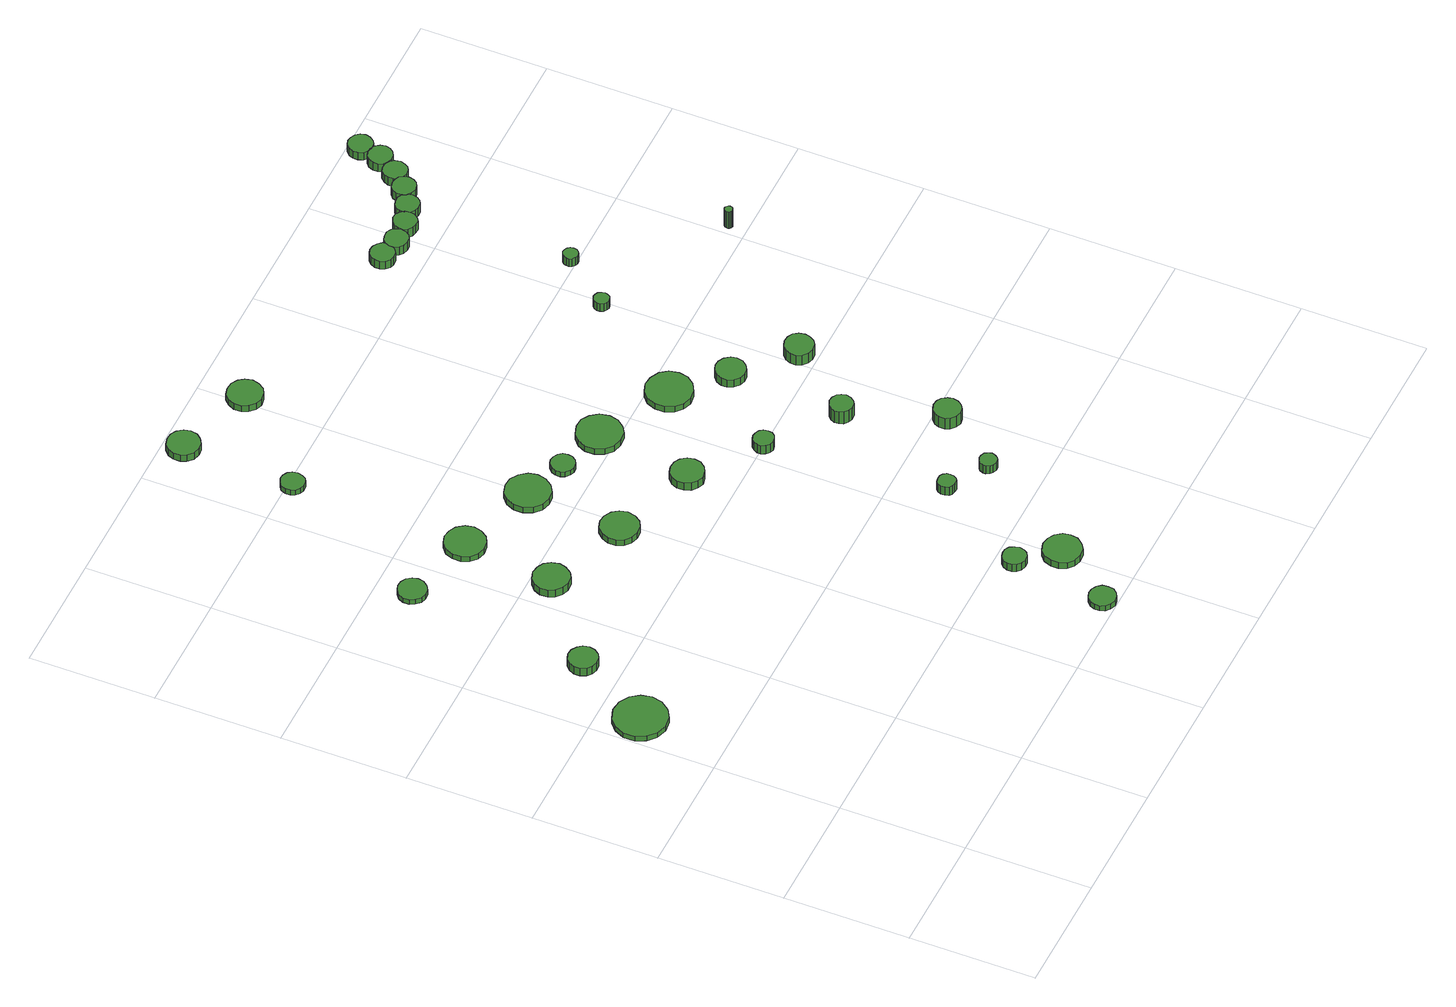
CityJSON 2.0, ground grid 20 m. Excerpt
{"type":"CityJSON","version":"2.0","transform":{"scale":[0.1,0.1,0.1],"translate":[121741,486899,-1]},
"CityObjects":{
"tree1":{"type":"SolitaryVegetationObject","attributes":{"function":"something"},"geometry":[{"type":"MultiSurface","lod":"1","boundaries":[[[0,1,2,3,4,5,6,7,8,9,10,11,12,13,14]],[[15,16,17,18,19,20,21,22,23,24,25,26,27,28,29]],[[0,29,28,1]],[[1,28,27,2]],[[2,27,26,3]],[[3,26,25,4]],[[4,25,24,5]],[[5,24,23,6]],[[6,23,22,7]],[[7,22,21,8]],[[8,21,20,9]],[[9,20,19,10]],[[10,19,18,11]],[[11,18,17,12]],[[12,17,16,13]],[[13,16,15,14]],[[14,15,29,0]]]}]},
"tree2":{"type":"SolitaryVegetationObject","attributes":{"function":"something"},"geometry":[{"type":"MultiSurface","lod":"1","boundaries":[[[30,31,32,33,34,35,36,37,38,39,40,41,42,43,44]],[[45,46,47,48,49,50,51,52,53,54,55,56,57,58,59]],[[30,59,58,31]],[[31,58,57,32]],[[32,57,56,33]],[[33,56,55,34]],[[34,55,54,35]],[[35,54,53,36]],[[36,53,52,37]],[[37,52,51,38]],[[38,51,50,39]],[[39,50,49,40]],[[40,49,48,41]],[[41,48,47,42]],[[42,47,46,43]],[[43,46,45,44]],[[44,45,59,30]]]}]},
"tree3":{"type":"SolitaryVegetationObject","attributes":{"function":"something"},"geometry":[{"type":"MultiSurface","lod":"1","boundaries":[[[60,61,62,63,64,65,66,67,68,69,70,71,72,73,74]],[[75,76,77,78,79,80,81,82,83,84,85,86,87,88,89]],[[60,89,88,61]],[[61,88,87,62]],[[62,87,86,63]],[[63,86,85,64]],[[64,85,84,65]],[[65,84,83,66]],[[66,83,82,67]],[[67,82,81,68]],[[68,81,80,69]],[[69,80,79,70]],[[70,79,78,71]],[[71,78,77,72]],[[72,77,76,73]],[[73,76,75,74]],[[74,75,89,60]]]}]},
"tree4":{"type":"SolitaryVegetationObject","attributes":{"function":"something"},"geometry":[{"type":"MultiSurface","lod":"1","boundaries":[[[90,91,92,93,94,95,96,97,98,99,100,101,102,103,104]],[[105,106,107,108,109,110,111,112,113,114,115,116,117,118,119]],[[90,119,118,91]],[[91,118,117,92]],[[92,117,116,93]],[[93,116,115,94]],[[94,115,114,95]],[[95,114,113,96]],[[96,113,112,97]],[[97,112,111,98]],[[98,111,110,99]],[[99,110,109,100]],[[100,109,108,101]],[[101,108,107,102]],[[102,107,106,103]],[[103,106,105,104]],[[104,105,119,90]]]}]},
"tree5":{"type":"SolitaryVegetationObject","attributes":{"function":"something"}},
"tree6":{"type":"SolitaryVegetationObject","attributes":{"function":"something"},"geometry":[{"type":"MultiSurface","lod":"1","boundaries":[[[120,121,122,123,124,125,126,127,128,129,130,131,132,133,134]],[[135,136,137,138,139,140,141,142,143,144,145,146,147,148,149]],[[120,149,148,121]],[[121,148,147,122]],[[122,147,146,123]],[[123,146,145,124]],[[124,145,144,125]],[[125,144,143,126]],[[126,143,142,127]],[[127,142,141,128]],[[128,141,140,129]],[[129,140,139,130]],[[130,139,138,131]],[[131,138,137,132]],[[132,137,136,133]],[[133,136,135,134]],[[134,135,149,120]]]}]},
"tree7":{"type":"SolitaryVegetationObject","attributes":{"function":"something"},"geometry":[{"type":"MultiSurface","lod":"1","boundaries":[[[150,151,152,153,154,155,156,157,158,159,160,161,162,163,164]],[[165,166,167,168,169,170,171,172,173,174,175,176,177,178,179]],[[150,179,178,151]],[[151,178,177,152]],[[152,177,176,153]],[[153,176,175,154]],[[154,175,174,155]],[[155,174,173,156]],[[156,173,172,157]],[[157,172,171,158]],[[158,171,170,159]],[[159,170,169,160]],[[160,169,168,161]],[[161,168,167,162]],[[162,167,166,163]],[[163,166,165,164]],[[164,165,179,150]]]}]},
"tree8":{"type":"SolitaryVegetationObject","attributes":{"function":"something"},"geometry":[{"type":"MultiSurface","lod":"1","boundaries":[[[180,181,182,183,184,185,186,187,188,189,190,191,192,193,194]],[[195,196,197,198,199,200,201,202,203,204,205,206,207,208,209]],[[180,209,208,181]],[[181,208,207,182]],[[182,207,206,183]],[[183,206,205,184]],[[184,205,204,185]],[[185,204,203,186]],[[186,203,202,187]],[[187,202,201,188]],[[188,201,200,189]],[[189,200,199,190]],[[190,199,198,191]],[[191,198,197,192]],[[192,197,196,193]],[[193,196,195,194]],[[194,195,209,180]]]}]},
"tree9":{"type":"SolitaryVegetationObject","attributes":{"function":"something"},"geometry":[{"type":"MultiSurface","lod":"1","boundaries":[[[210,211,212,213,214,215,216,217,218,219,220,221,222,223,224]],[[225,226,227,228,229,230,231,232,233,234,235,236,237,238,239]],[[210,239,238,211]],[[211,238,237,212]],[[212,237,236,213]],[[213,236,235,214]],[[214,235,234,215]],[[215,234,233,216]],[[216,233,232,217]],[[217,232,231,218]],[[218,231,230,219]],[[219,230,229,220]],[[220,229,228,221]],[[221,228,227,222]],[[222,227,226,223]],[[223,226,225,224]],[[224,225,239,210]]]}]},
"tree10":{"type":"SolitaryVegetationObject","attributes":{"function":"something"},"geometry":[{"type":"MultiSurface","lod":"1","boundaries":[[[240,241,242,243,244,245,246,247,248,249,250,251,252,253,254]],[[255,256,257,258,259,260,261,262,263,264,265,266,267,268,269]],[[240,269,268,241]],[[241,268,267,242]],[[242,267,266,243]],[[243,266,265,244]],[[244,265,264,245]],[[245,264,263,246]],[[246,263,262,247]],[[247,262,261,248]],[[248,261,260,249]],[[249,260,259,250]],[[250,259,258,251]],[[251,258,257,252]],[[252,257,256,253]],[[253,256,255,254]],[[254,255,269,240]]]}]},
"tree11":{"type":"SolitaryVegetationObject","attributes":{"function":"something"},"geometry":[{"type":"MultiSurface","lod":"1","boundaries":[[[270,271,272,273,274,275,276,277,278,279,280,281,282,283,284]],[[285,286,287,288,289,290,291,292,293,294,295,296,297,298,299]],[[270,299,298,271]],[[271,298,297,272]],[[272,297,296,273]],[[273,296,295,274]],[[274,295,294,275]],[[275,294,293,276]],[[276,293,292,277]],[[277,292,291,278]],[[278,291,290,279]],[[279,290,289,280]],[[280,289,288,281]],[[281,288,287,282]],[[282,287,286,283]],[[283,286,285,284]],[[284,285,299,270]]]}]},
"tree12":{"type":"SolitaryVegetationObject","attributes":{"function":"something"},"geometry":[{"type":"MultiSurface","lod":"1","boundaries":[[[300,301,302,303,304,305,306,307,308,309,310,311,312,313,314]],[[315,316,317,318,319,320,321,322,323,324,325,326,327,328,329]],[[300,329,328,301]],[[301,328,327,302]],[[302,327,326,303]],[[303,326,325,304]],[[304,325,324,305]],[[305,324,323,306]],[[306,323,322,307]],[[307,322,321,308]],[[308,321,320,309]],[[309,320,319,310]],[[310,319,318,311]],[[311,318,317,312]],[[312,317,316,313]],[[313,316,315,314]],[[314,315,329,300]]]}]},
"tree13":{"type":"SolitaryVegetationObject","attributes":{"function":"something"},"geometry":[{"type":"MultiSurface","lod":"1","boundaries":[[[330,331,332,333,334,335,336,337,338,339,340,341,342,343,344]],[[345,346,347,348,349,350,351,352,353,354,355,356,357,358,359]],[[330,359,358,331]],[[331,358,357,332]],[[332,357,356,333]],[[333,356,355,334]],[[334,355,354,335]],[[335,354,353,336]],[[336,353,352,337]],[[337,352,351,338]],[[338,351,350,339]],[[339,350,349,340]],[[340,349,348,341]],[[341,348,347,342]],[[342,347,346,343]],[[343,346,345,344]],[[344,345,359,330]]]}]},
"tree14":{"type":"SolitaryVegetationObject","attributes":{"function":"something"},"geometry":[{"type":"MultiSurface","lod":"1","boundaries":[[[360,361,362,363,364,365,366,367,368,369,370,371,372,373,374]],[[375,376,377,378,379,380,381,382,383,384,385,386,387,388,389]],[[360,389,388,361]],[[361,388,387,362]],[[362,387,386,363]],[[363,386,385,364]],[[364,385,384,365]],[[365,384,383,366]],[[366,383,382,367]],[[367,382,381,368]],[[368,381,380,369]],[[369,380,379,370]],[[370,379,378,371]],[[371,378,377,372]],[[372,377,376,373]],[[373,376,375,374]],[[374,375,389,360]]]}]},
"tree15":{"type":"SolitaryVegetationObject","attributes":{"function":"something"},"geometry":[{"type":"MultiSurface","lod":"1","boundaries":[[[390,391,392,393,394,395,396,397,398,399,400,401,402,403,404]],[[405,406,407,408,409,410,411,412,413,414,415,416,417,418,419]],[[390,419,418,391]],[[391,418,417,392]],[[392,417,416,393]],[[393,416,415,394]],[[394,415,414,395]],[[395,414,413,396]],[[396,413,412,397]],[[397,412,411,398]],[[398,411,410,399]],[[399,410,409,400]],[[400,409,408,401]],[[401,408,407,402]],[[402,407,406,403]],[[403,406,405,404]],[[404,405,419,390]]]}]},
"tree16":{"type":"SolitaryVegetationObject","attributes":{"function":"something"}},
"tree17":{"type":"SolitaryVegetationObject","attributes":{"function":"something"},"geometry":[{"type":"MultiSurface","lod":"1","boundaries":[[[420,421,422,423,424,425,426,427,428,429,430,431,432,433,434]],[[435,436,437,438,439,440,441,442,443,444,445,446,447,448,449]],[[420,449,448,421]],[[421,448,447,422]],[[422,447,446,423]],[[423,446,445,424]],[[424,445,444,425]],[[425,444,443,426]],[[426,443,442,427]],[[427,442,441,428]],[[428,441,440,429]],[[429,440,439,430]],[[430,439,438,431]],[[431,438,437,432]],[[432,437,436,433]],[[433,436,435,434]],[[434,435,449,420]]]}]},
"tree18":{"type":"SolitaryVegetationObject","attributes":{"function":"something"},"geometry":[{"type":"MultiSurface","lod":"1","boundaries":[[[450,451,452,453,454,455,456,457,458,459,460,461,462,463,464]],[[465,466,467,468,469,470,471,472,473,474,475,476,477,478,479]],[[450,479,478,451]],[[451,478,477,452]],[[452,477,476,453]],[[453,476,475,454]],[[454,475,474,455]],[[455,474,473,456]],[[456,473,472,457]],[[457,472,471,458]],[[458,471,470,459]],[[459,470,469,460]],[[460,469,468,461]],[[461,468,467,462]],[[462,467,466,463]],[[463,466,465,464]],[[464,465,479,450]]]}]},
"tree19":{"type":"SolitaryVegetationObject","attributes":{"function":"something"},"geometry":[{"type":"MultiSurface","lod":"1","boundaries":[[[480,481,482,483,484,485,486,487,488,489,490,491,492,493,494]],[[495,496,497,498,499,500,501,502,503,504,505,506,507,508,509]],[[480,509,508,481]],[[481,508,507,482]],[[482,507,506,483]],[[483,506,505,484]],[[484,505,504,485]],[[485,504,503,486]],[[486,503,502,487]],[[487,502,501,488]],[[488,501,500,489]],[[489,500,499,490]],[[490,499,498,491]],[[491,498,497,492]],[[492,497,496,493]],[[493,496,495,494]],[[494,495,509,480]]]}]},
"tree20":{"type":"SolitaryVegetationObject","attributes":{"function":"something"},"geometry":[{"type":"MultiSurface","lod":"1","boundaries":[[[510,511,512,513,514,515,516,517,518,519,520,521,522,523,524]],[[525,526,527,528,529,530,531,532,533,534,535,536,537,538,539]],[[510,539,538,511]],[[511,538,537,512]],[[512,537,536,513]],[[513,536,535,514]],[[514,535,534,515]],[[515,534,533,516]],[[516,533,532,517]],[[517,532,531,518]],[[518,531,530,519]],[[519,530,529,520]],[[520,529,528,521]],[[521,528,527,522]],[[522,527,526,523]],[[523,526,525,524]],[[524,525,539,510]]]}]},
"tree21":{"type":"SolitaryVegetationObject","attributes":{"function":"something"},"geometry":[{"type":"MultiSurface","lod":"1","boundaries":[[[540,541,542,543,544,545,546,547,548,549,550,551,552,553,554]],[[555,556,557,558,559,560,561,562,563,564,565,566,567,568,569]],[[540,569,568,541]],[[541,568,567,542]],[[542,567,566,543]],[[543,566,565,544]],[[544,565,564,545]],[[545,564,563,546]],[[546,563,562,547]],[[547,562,561,548]],[[548,561,560,549]],[[549,560,559,550]],[[550,559,558,551]],[[551,558,557,552]],[[552,557,556,553]],[[553,556,555,554]],[[554,555,569,540]]]}]},
"tree22":{"type":"SolitaryVegetationObject","attributes":{"function":"something"},"geometry":[{"type":"MultiSurface","lod":"1","boundaries":[[[570,571,572,573,574,575,576,577,578,579,580,581,582,583,584]],[[585,586,587,588,589,590,591,592,593,594,595,596,597,598,599]],[[570,599,598,571]],[[571,598,597,572]],[[572,597,596,573]],[[573,596,595,574]],[[574,595,594,575]],[[575,594,593,576]],[[576,593,592,577]],[[577,592,591,578]],[[578,591,590,579]],[[579,590,589,580]],[[580,589,588,581]],[[581,588,587,582]],[[582,587,586,583]],[[583,586,585,584]],[[584,585,599,570]]]}]},
"tree23":{"type":"SolitaryVegetationObject","attributes":{"function":"something"},"geometry":[{"type":"MultiSurface","lod":"1","boundaries":[[[600,601,602,603,604,605,606,607,608,609,610,611,612,613,614]],[[615,616,617,618,619,620,621,622,623,624,625,626,627,628,629]],[[600,629,628,601]],[[601,628,627,602]],[[602,627,626,603]],[[603,626,625,604]],[[604,625,624,605]],[[605,624,623,606]],[[606,623,622,607]],[[607,622,621,608]],[[608,621,620,609]],[[609,620,619,610]],[[610,619,618,611]],[[611,618,617,612]],[[612,617,616,613]],[[613,616,615,614]],[[614,615,629,600]]]}]},
"tree24":{"type":"SolitaryVegetationObject","attributes":{"function":"something"},"geometry":[{"type":"MultiSurface","lod":"1","boundaries":[[[630,631,632,633,634,635,636,637,638,639,640,641,642,643,644]],[[645,646,647,648,649,650,651,652,653,654,655,656,657,658,659]],[[630,659,658,631]],[[631,658,657,632]],[[632,657,656,633]],[[633,656,655,634]],[[634,655,654,635]],[[635,654,653,636]],[[636,653,652,637]],[[637,652,651,638]],[[638,651,650,639]],[[639,650,649,640]],[[640,649,648,641]],[[641,648,647,642]],[[642,647,646,643]],[[643,646,645,644]],[[644,645,659,630]]]}]},
"tree25":{"type":"SolitaryVegetationObject","attributes":{"function":"something"},"geometry":[{"type":"MultiSurface","lod":"1","boundaries":[[[660,661,662,663,664,665,666,667,668,669,670,671,672,673,674]],[[675,676,677,678,679,680,681,682,683,684,685,686,687,688,689]],[[660,689,688,661]],[[661,688,687,662]],[[662,687,686,663]],[[663,686,685,664]],[[664,685,684,665]],[[665,684,683,666]],[[666,683,682,667]],[[667,682,681,668]],[[668,681,680,669]],[[669,680,679,670]],[[670,679,678,671]],[[671,678,677,672]],[[672,677,676,673]],[[673,676,675,674]],[[674,675,689,660]]]}]},
"tree26":{"type":"SolitaryVegetationObject","attributes":{"function":"something"},"geometry":[{"type":"MultiSurface","lod":"1","boundaries":[[[690,691,692,693,694,695,696,697,698,699,700,701,702,703,704]],[[705,706,707,708,709,710,711,712,713,714,715,716,717,718,719]],[[690,719,718,691]],[[691,718,717,692]],[[692,717,716,693]],[[693,716,715,694]],[[694,715,714,695]],[[695,714,713,696]],[[696,713,712,697]],[[697,712,711,698]],[[698,711,710,699]],[[699,710,709,700]],[[700,709,708,701]],[[701,708,707,702]],[[702,707,706,703]],[[703,706,705,704]],[[704,705,719,690]]]}]},
"tree27":{"type":"SolitaryVegetationObject","attributes":{"function":"something"},"geometry":[{"type":"MultiSurface","lod":"1","boundaries":[[[720,721,722,723,724,725,726,727,728,729,730,731,732,733,734]],[[735,736,737,738,739,740,741,742,743,744,745,746,747,748,749]],[[720,749,748,721]],[[721,748,747,722]],[[722,747,746,723]],[[723,746,745,724]],[[724,745,744,725]],[[725,744,743,726]],[[726,743,742,727]],[[727,742,741,728]],[[728,741,740,729]],[[729,740,739,730]],[[730,739,738,731]],[[731,738,737,732]],[[732,737,736,733]],[[733,736,735,734]],[[734,735,749,720]]]}]},
"tree28":{"type":"SolitaryVegetationObject","attributes":{"function":"something"},"geometry":[{"type":"MultiSurface","lod":"1","boundaries":[[[750,751,752,753,754,755,756,757,758,759,760,761,762,763,764]],[[765,766,767,768,769,770,771,772,773,774,775,776,777,778,779]],[[750,779,778,751]],[[751,778,777,752]],[[752,777,776,753]],[[753,776,775,754]],[[754,775,774,755]],[[755,774,773,756]],[[756,773,772,757]],[[757,772,771,758]],[[758,771,770,759]],[[759,770,769,760]],[[760,769,768,761]],[[761,768,767,762]],[[762,767,766,763]],[[763,766,765,764]],[[764,765,779,750]]]}]},
"tree29":{"type":"SolitaryVegetationObject","attributes":{"function":"something"},"geometry":[{"type":"MultiSurface","lod":"1","boundaries":[[[780,781,782,783,784,785,786,787,788,789,790,791,792,793,794]],[[795,796,797,798,799,800,801,802,803,804,805,806,807,808,809]],[[780,809,808,781]],[[781,808,807,782]],[[782,807,806,783]],[[783,806,805,784]],[[784,805,804,785]],[[785,804,803,786]],[[786,803,802,787]],[[787,802,801,788]],[[788,801,800,789]],[[789,800,799,790]],[[790,799,798,791]],[[791,798,797,792]],[[792,797,796,793]],[[793,796,795,794]],[[794,795,809,780]]]}]},
"tree30":{"type":"SolitaryVegetationObject","attributes":{"function":"something"},"geometry":[{"type":"MultiSurface","lod":"1","boundaries":[[[810,811,812,813,814,815,816,817,818,819,820,821,822,823,824]],[[825,826,827,828,829,830,831,832,833,834,835,836,837,838,839]],[[810,839,838,811]],[[811,838,837,812]],[[812,837,836,813]],[[813,836,835,814]],[[814,835,834,815]],[[815,834,833,816]],[[816,833,832,817]],[[817,832,831,818]],[[818,831,830,819]],[[819,830,829,820]],[[820,829,828,821]],[[821,828,827,822]],[[822,827,826,823]],[[823,826,825,824]],[[824,825,839,810]]]}]},
"tree31":{"type":"SolitaryVegetationObject","attributes":{"function":"something"}},
"tree32":{"type":"SolitaryVegetationObject","attributes":{"function":"something"},"geometry":[{"type":"MultiSurface","lod":"1","boundaries":[[[840,841,842,843,844,845,846,847,848,849,850,851,852,853,854]],[[855,856,857,858,859,860,861,862,863,864,865,866,867,868,869]],[[840,869,868,841]],[[841,868,867,842]],[[842,867,866,843]],[[843,866,865,844]],[[844,865,864,845]],[[845,864,863,846]],[[846,863,862,847]],[[847,862,861,848]],[[848,861,860,849]],[[849,860,859,850]],[[850,859,858,851]],[[851,858,857,852]],[[852,857,856,853]],[[853,856,855,854]],[[854,855,869,840]]]}]},
"tree33":{"type":"SolitaryVegetationObject","attributes":{"function":"something"},"geometry":[{"type":"MultiSurface","lod":"1","boundaries":[[[870,871,872,873,874,875,876,877,878,840,879,880,881,882,883]],[[884,885,886,887,888,869,889,890,891,892,893,894,895,896,897]],[[870,897,896,871]],[[871,896,895,872]],[[872,895,894,873]],[[873,894,893,874]],[[874,893,892,875]],[[875,892,891,876]],[[876,891,890,877]],[[877,890,889,878]],[[878,889,869,840]],[[840,869,888,879]],[[879,888,887,880]],[[880,887,886,881]],[[881,886,885,882]],[[882,885,884,883]],[[883,884,897,870]]]}]},
"tree34":{"type":"SolitaryVegetationObject","attributes":{"function":"something"},"geometry":[{"type":"MultiSurface","lod":"1","boundaries":[[[898,899,900,901,902,903,904,905,906,907,908,909,910,911,912]],[[913,914,915,916,917,918,919,920,921,922,923,924,925,926,927]],[[898,927,926,899]],[[899,926,925,900]],[[900,925,924,901]],[[901,924,923,902]],[[902,923,922,903]],[[903,922,921,904]],[[904,921,920,905]],[[905,920,919,906]],[[906,919,918,907]],[[907,918,917,908]],[[908,917,916,909]],[[909,916,915,910]],[[910,915,914,911]],[[911,914,913,912]],[[912,913,927,898]]]}]},
"tree35":{"type":"SolitaryVegetationObject","attributes":{"function":"something"},"geometry":[{"type":"MultiSurface","lod":"1","boundaries":[[[928,929,930,931,932,933,934,935,936,937,938,939,940,941,942]],[[943,944,945,946,947,948,949,950,951,952,953,954,955,956,957]],[[928,957,956,929]],[[929,956,955,930]],[[930,955,954,931]],[[931,954,953,932]],[[932,953,952,933]],[[933,952,951,934]],[[934,951,950,935]],[[935,950,949,936]],[[936,949,948,937]],[[937,948,947,938]],[[938,947,946,939]],[[939,946,945,940]],[[940,945,944,941]],[[941,944,943,942]],[[942,943,957,928]]]}]},
"tree36":{"type":"SolitaryVegetationObject","attributes":{"function":"something"},"geometry":[{"type":"MultiSurface","lod":"1","boundaries":[[[958,959,960,961,962,963,964,965,966,967,968,969,970,971,972]],[[973,974,975,976,977,978,979,980,981,982,983,984,985,986,987]],[[958,987,986,959]],[[959,986,985,960]],[[960,985,984,961]],[[961,984,983,962]],[[962,983,982,963]],[[963,982,981,964]],[[964,981,980,965]],[[965,980,979,966]],[[966,979,978,967]],[[967,978,977,968]],[[968,977,976,969]],[[969,976,975,970]],[[970,975,974,971]],[[971,974,973,972]],[[972,973,987,958]]]}]},
"tree37":{"type":"SolitaryVegetationObject","attributes":{"function":"something"},"geometry":[{"type":"MultiSurface","lod":"1","boundaries":[[[988,989,990,991,992,993,994,995,996,997,998,999,1000,1001,1002]],[[1003,1004,1005,1006,1007,1008,1009,1010,1011,1012,1013,1014,1015,1016,1017]],[[988,1017,1016,989]],[[989,1016,1015,990]],[[990,1015,1014,991]],[[991,1014,1013,992]],[[992,1013,1012,993]],[[993,1012,1011,994]],[[994,1011,1010,995]],[[995,1010,1009,996]],[[996,1009,1008,997]],[[997,1008,1007,998]],[[998,1007,1006,999]],[[999,1006,1005,1000]],[[1000,1005,1004,1001]],[[1001,1004,1003,1002]],[[1002,1003,1017,988]]]}]},
"tree38":{"type":"SolitaryVegetationObject","attributes":{"function":"something"},"geometry":[{"type":"MultiSurface","lod":"1","boundaries":[[[1018,1019,1020,1021,1022,1023,1024,1025,1026,1027,1028,1029,1030,1031,1032]],[[1033,1034,1035,1036,1037,1038,1039,1040,1041,1042,1043,1044,1045,1046,1047]],[[1018,1047,1046,1019]],[[1019,1046,1045,1020]],[[1020,1045,1044,1021]],[[1021,1044,1043,1022]],[[1022,1043,1042,1023]],[[1023,1042,1041,1024]],[[1024,1041,1040,1025]],[[1025,1040,1039,1026]],[[1026,1039,1038,1027]],[[1027,1038,1037,1028]],[[1028,1037,1036,1029]],[[1029,1036,1035,1030]],[[1030,1035,1034,1031]],[[1031,1034,1033,1032]],[[1032,1033,1047,1018]]]}]}
},
"vertices":[
[86,536,16],[82,553,16],[72,567,16],[57,576,16],[39,578,16],[22,572,16],[10,561,16],[2,545,16],[2,527,16],[10,511,16],[22,500,16],[39,494,16],[57,496,16],[72,505,16],[82,519,16],[82,519,6],[72,505,6],[57,496,6],[39,494,6],[22,500,6],[10,511,6],[2,527,6],[2,545,6],[10,561,6],[22,572,6],[39,578,6],[57,576,6],[72,567,6],[82,553,6],[86,536,6],
[138,659,20],[136,669,20],[130,676,20],[122,681,20],[112,682,20],[103,679,20],[96,673,20],[92,664,20],[92,654,20],[96,645,20],[103,639,20],[112,636,20],[122,637,20],[130,642,20],[136,650,20],[136,650,5],[130,642,5],[122,637,5],[112,636,5],[103,639,5],[96,645,5],[92,654,5],[92,664,5],[96,673,5],[103,679,5],[112,682,5],[122,681,5],[130,676,5],[136,669,5],[138,659,5],
[169,945,14],[167,954,14],[161,962,14],[153,966,14],[144,967,14],[135,964,14],[128,958,14],[124,950,14],[124,940,14],[128,932,14],[135,925,14],[144,922,14],[153,923,14],[161,928,14],[167,936,14],[167,936,5],[161,928,5],[153,923,5],[144,922,5],[135,925,5],[128,932,5],[124,940,5],[124,950,5],[128,958,5],[135,964,5],[144,967,5],[153,966,5],[161,962,5],[167,954,5],[169,945,5],
[276,768,19],[273,780,19],[266,790,19],[256,795,19],[244,797,19],[233,793,19],[224,785,19],[219,774,19],[219,762,19],[224,752,19],[233,744,19],[244,740,19],[256,741,19],[266,747,19],[273,757,19],[273,757,5],[266,747,5],[256,741,5],[244,740,5],[233,744,5],[224,752,5],[219,762,5],[219,774,5],[224,785,5],[233,793,5],[244,797,5],[256,795,5],[266,790,5],[273,780,5],[276,768,5],
[298,914,14],[295,927,14],[287,938,14],[276,944,14],[263,946,14],[250,942,14],[240,933,14],[235,921,14],[235,907,14],[240,895,14],[250,886,14],[263,882,14],[276,884,14],[287,890,14],[295,901,14],[295,901,4],[287,890,4],[276,884,4],[263,882,4],[250,886,4],[240,895,4],[235,907,4],[235,921,4],[240,933,4],[250,942,4],[263,946,4],[276,944,4],[287,938,4],[295,927,4],[298,914,4],
[560,22,16],[559,31,16],[553,38,16],[546,42,16],[537,43,16],[529,40,16],[522,34,16],[519,26,16],[519,18,16],[522,10,16],[529,4,16],[537,1,16],[546,2,16],[553,6,16],[559,13,16],[559,13,6],[553,6,6],[546,2,6],[537,1,6],[529,4,6],[522,10,6],[519,18,6],[519,26,6],[522,34,6],[529,40,6],[537,43,6],[546,42,6],[553,38,6],[559,31,6],[560,22,6],
[414,721,17],[411,733,17],[404,743,17],[393,749,17],[381,751,17],[369,747,17],[360,738,17],[355,727,17],[355,714,17],[360,703,17],[369,695,17],[381,691,17],[393,692,17],[404,698,17],[411,708,17],[411,708,5],[404,698,5],[393,692,5],[381,691,5],[369,695,5],[360,703,5],[355,714,5],[355,727,5],[360,738,5],[369,747,5],[381,751,5],[393,749,5],[404,743,5],[411,733,5],[414,721,5],
[578,171,19],[576,178,19],[572,185,19],[565,189,19],[557,189,19],[550,187,19],[544,182,19],[541,175,19],[541,167,19],[544,160,19],[550,155,19],[557,153,19],[565,153,19],[572,157,19],[576,163,19],[576,163,5],[572,157,5],[565,153,5],[557,153,5],[550,155,5],[544,160,5],[541,167,5],[541,175,5],[544,182,5],[550,187,5],[557,189,5],[565,189,5],[572,185,5],[576,178,5],[578,171,5],
[291,1191,18],[289,1199,18],[285,1205,18],[278,1209,18],[270,1210,18],[263,1207,18],[257,1202,18],[254,1195,18],[254,1187,18],[257,1180,18],[263,1175,18],[270,1172,18],[278,1173,18],[285,1177,18],[289,1183,18],[289,1183,8],[285,1177,8],[278,1173,8],[270,1172,8],[263,1175,8],[257,1180,8],[254,1187,8],[254,1195,8],[257,1202,8],[263,1207,8],[270,1210,8],[278,1209,8],[285,1205,8],[289,1199,8],[291,1191,8],
[633,114,17],[631,126,17],[623,136,17],[613,142,17],[600,144,17],[588,140,17],[579,132,17],[574,120,17],[574,108,17],[579,96,17],[588,88,17],[600,84,17],[613,85,17],[623,92,17],[631,102,17],[631,102,5],[623,92,5],[613,85,5],[600,84,5],[588,88,5],[579,96,5],[574,108,5],[574,120,5],[579,132,5],[588,140,5],[600,144,5],[613,142,5],[623,136,5],[631,126,5],[633,114,5],
[432,872,15],[429,886,15],[420,898,15],[407,906,15],[393,907,15],[379,903,15],[368,893,15],[362,879,15],[362,865,15],[368,851,15],[379,841,15],[393,837,15],[407,838,15],[420,846,15],[429,858,15],[429,858,4],[420,846,4],[407,838,4],[393,837,4],[379,841,4],[368,851,4],[362,865,4],[362,879,4],[368,893,4],[379,903,4],[393,907,4],[407,906,4],[420,898,4],[429,886,4],[432,872,4],
[301,1366,23],[299,1376,23],[292,1385,23],[283,1390,23],[273,1391,23],[262,1388,23],[254,1381,23],[250,1371,23],[250,1360,23],[254,1351,23],[262,1343,23],[273,1340,23],[283,1341,23],[292,1347,23],[299,1355,23],[299,1355,10],[292,1347,10],[283,1341,10],[273,1340,10],[262,1343,10],[254,1351,10],[250,1360,10],[250,1371,10],[254,1381,10],[262,1388,10],[273,1391,10],[283,1390,10],[292,1385,10],[299,1376,10],[301,1366,10],
[488,849,14],[487,857,14],[482,863,14],[475,867,14],[467,868,14],[460,866,14],[454,860,14],[451,853,14],[451,845,14],[454,838,14],[460,833,14],[467,830,14],[475,831,14],[482,835,14],[487,842,14],[487,842,4],[482,835,4],[475,831,4],[467,830,4],[460,833,4],[454,838,4],[451,845,4],[451,853,4],[454,860,4],[460,866,4],[467,868,4],[475,867,4],[482,863,4],[487,857,4],[488,849,4],
[550,675,19],[548,686,19],[541,695,19],[532,700,19],[521,701,19],[511,698,19],[503,691,19],[499,681,19],[499,670,19],[503,660,19],[511,653,19],[521,649,19],[532,651,19],[541,656,19],[548,665,19],[548,665,4],[541,656,4],[532,651,4],[521,649,4],[511,653,4],[503,660,4],[499,670,4],[499,681,4],[503,691,4],[511,698,4],[521,701,4],[532,700,4],[541,695,4],[548,686,4],[550,675,4],
[670,322,22],[669,327,22],[666,332,22],[661,335,22],[655,335,22],[649,334,22],[645,330,22],[643,325,22],[643,319,22],[645,313,22],[649,310,22],[655,308,22],[661,308,22],[666,311,22],[669,316,22],[669,316,5],[666,311,5],[661,308,5],[655,308,5],[649,310,5],[645,313,5],[643,319,5],[643,325,5],[645,330,5],[649,334,5],[655,335,5],[661,335,5],[666,332,5],[669,327,5],[670,322,5],
[583,825,16],[580,840,16],[571,852,16],[559,860,16],[544,861,16],[529,856,16],[518,846,16],[512,833,16],[512,818,16],[518,804,16],[529,794,16],[544,790,16],[559,791,16],[571,799,16],[580,811,16],[580,811,5],[571,799,5],[559,791,5],[544,790,5],[529,794,5],[518,804,5],[512,818,5],[512,833,5],[518,846,5],[529,856,5],[544,861,5],[559,860,5],[571,852,5],[580,840,5],[583,825,5],
[433,1326,22],[430,1337,22],[424,1346,22],[414,1352,22],[402,1353,22],[391,1350,22],[383,1342,22],[378,1332,22],[378,1320,22],[383,1310,22],[391,1302,22],[402,1298,22],[414,1300,22],[424,1305,22],[430,1315,22],[430,1315,10],[424,1305,10],[414,1300,10],[402,1298,10],[391,1302,10],[383,1310,10],[378,1320,10],[378,1332,10],[383,1342,10],[391,1350,10],[402,1353,10],[414,1352,10],[424,1346,10],[430,1337,10],[433,1326,10],
[735,284,21],[733,290,21],[730,295,21],[725,297,21],[719,298,21],[714,296,21],[710,293,21],[707,287,21],[707,282,21],[710,276,21],[714,273,21],[719,271,21],[725,271,21],[730,274,21],[733,279,21],[733,279,5],[730,274,5],[725,271,5],[719,271,5],[714,273,5],[710,276,5],[707,282,5],[707,287,5],[710,293,5],[714,296,5],[719,298,5],[725,297,5],[730,295,5],[733,290,5],[735,284,5],
[643,600,22],[642,607,22],[638,612,22],[632,615,22],[625,616,22],[619,614,22],[614,609,22],[611,603,22],[611,597,22],[614,591,22],[619,586,22],[625,584,22],[632,585,22],[638,588,22],[642,593,22],[642,593,5],[638,588,5],[632,585,5],[625,584,5],[619,586,5],[614,591,5],[611,597,5],[611,603,5],[614,609,5],[619,614,5],[625,616,5],[632,615,5],[638,612,5],[642,607,5],[643,600,5],
[750,523,29],[748,530,29],[744,536,29],[737,540,29],[729,541,29],[722,538,29],[716,533,29],[713,526,29],[713,519,29],[716,512,29],[722,507,29],[729,504,29],[737,505,29],[744,509,29],[748,515,29],[748,515,5],[744,509,5],[737,505,5],[729,504,5],[722,507,5],[716,512,5],[713,519,5],[713,526,5],[716,533,5],[722,538,5],[729,541,5],[737,540,5],[744,536,5],[748,530,5],[750,523,5],
[703,768,17],[700,783,17],[691,795,17],[677,802,17],[662,804,17],[648,799,17],[637,789,17],[631,775,17],[631,760,17],[637,746,17],[648,736,17],[662,731,17],[677,733,17],[691,741,17],[700,753,17],[700,753,6],[691,741,6],[677,733,6],[662,731,6],[648,736,6],[637,746,6],[631,760,6],[631,775,6],[637,789,6],[648,799,6],[662,804,6],[677,802,6],[691,795,6],[700,783,6],[703,768,6],
[808,379,27],[806,387,27],[801,395,27],[794,399,27],[785,400,27],[776,397,27],[769,391,27],[766,383,27],[766,374,27],[769,366,27],[776,360,27],[785,357,27],[794,358,27],[801,363,27],[806,370,27],[806,370,5],[801,363,5],[794,358,5],[785,357,5],[776,360,5],[769,366,5],[766,374,5],[766,383,5],[769,391,5],[776,397,5],[785,400,5],[794,399,5],[801,395,5],[806,387,5],[808,379,5],
[761,702,21],[759,711,21],[753,719,21],[744,724,21],[735,725,21],[726,722,21],[718,715,21],[714,706,21],[714,697,21],[718,688,21],[726,681,21],[735,678,21],[744,679,21],[753,684,21],[759,692,21],[759,692,6],[753,684,6],[744,679,6],[735,678,6],[726,681,6],[718,688,6],[714,697,6],[714,706,6],[718,715,6],[726,722,6],[735,725,6],[744,724,6],[753,719,6],[759,711,6],[761,702,6],
[841,629,26],[839,638,26],[834,646,26],[826,650,26],[816,651,26],[807,648,26],[800,642,26],[796,633,26],[796,624,26],[800,615,26],[807,609,26],[816,606,26],[826,607,26],[834,612,26],[839,620,26],[839,620,6],[834,612,6],[826,607,6],[816,606,6],[807,609,6],[800,615,6],[796,624,6],[796,633,6],[800,642,6],[807,648,6],[816,651,6],[826,650,6],[834,646,6],[839,638,6],[841,629,6],
[803,930,22],[802,935,22],[799,940,22],[795,942,22],[790,943,22],[785,941,22],[781,938,22],[779,933,22],[779,928,22],[781,923,22],[785,920,22],[790,918,22],[795,919,22],[799,921,22],[802,926,22],[802,926,7],[799,921,7],[795,919,7],[790,918,7],[785,920,7],[781,923,7],[779,928,7],[779,933,7],[781,938,7],[785,941,7],[790,943,7],[795,942,7],[799,940,7],[802,935,7],[803,930,7],
[764,1258,25],[762,1266,25],[757,1272,25],[750,1276,25],[742,1277,25],[735,1275,25],[729,1269,25],[726,1262,25],[726,1254,25],[729,1247,25],[735,1241,25],[742,1239,25],[750,1240,25],[757,1244,25],[762,1250,25],[762,1250,9],[757,1244,9],[750,1240,9],[742,1239,9],[735,1241,9],[729,1247,9],[726,1254,9],[726,1262,9],[729,1269,9],[735,1275,9],[742,1277,9],[750,1276,9],[757,1272,9],[762,1266,9],[764,1258,9],
[797,1251,26],[795,1259,26],[791,1265,26],[784,1269,26],[776,1269,26],[769,1267,26],[763,1262,26],[760,1255,26],[760,1247,26],[763,1240,26],[769,1235,26],[776,1233,26],[784,1233,26],[791,1237,26],[795,1243,26],[795,1243,9],[791,1237,9],[784,1233,9],[776,1233,9],[769,1235,9],[763,1240,9],[760,1247,9],[760,1255,9],[763,1262,9],[769,1267,9],[776,1269,9],[784,1269,9],[791,1265,9],[795,1259,9],[797,1251,9],
[866,1008,24],[865,1013,24],[862,1017,24],[858,1019,24],[853,1020,24],[849,1018,24],[845,1015,24],[843,1010,24],[843,1006,24],[845,1001,24],[849,998,24],[853,996,24],[858,997,24],[862,999,24],[865,1003,24],[865,1003,8],[862,999,8],[858,997,8],[853,996,8],[849,998,8],[845,1001,8],[843,1006,8],[843,1010,8],[845,1015,8],[849,1018,8],[853,1020,8],[858,1019,8],[862,1017,8],[865,1013,8],[866,1008,8],
[834,1254,26],[833,1262,26],[828,1268,26],[822,1272,26],[814,1273,26],[807,1270,26],[801,1265,26],[798,1258,26],[798,1250,26],[801,1243,26],[807,1238,26],[814,1236,26],[822,1236,26],[828,1240,26],[833,1247,26],[833,1247,9],[828,1240,9],[822,1236,9],[814,1236,9],[807,1238,9],[801,1243,9],[798,1250,9],[798,1258,9],[801,1265,9],[807,1270,9],[814,1273,9],[822,1272,9],[828,1268,9],[833,1262,9],[834,1254,9],
[868,1265,26],[866,1273,26],[862,1279,26],[855,1283,26],[847,1283,26],[840,1281,26],[834,1276,26],[831,1269,26],[831,1261,26],[840,1249,26],[847,1247,26],[855,1247,26],[862,1251,26],[866,1257,26],[866,1257,9],[862,1251,9],[855,1247,9],[847,1247,9],[840,1249,9],[831,1261,9],[831,1269,9],[834,1276,9],[840,1281,9],[847,1283,9],[855,1283,9],[862,1279,9],[866,1273,9],[868,1265,9],
[1020,828,42],[1020,830,42],[1018,832,42],[1016,834,42],[1013,834,42],[1011,833,42],[1009,831,42],[1008,829,42],[1008,826,42],[1009,824,42],[1011,822,42],[1013,821,42],[1016,822,42],[1018,823,42],[1020,825,42],[1020,825,8],[1018,823,8],[1016,822,8],[1013,821,8],[1011,822,8],[1009,824,8],[1008,826,8],[1008,829,8],[1009,831,8],[1011,833,8],[1013,834,8],[1016,834,8],[1018,832,8],[1020,830,8],[1020,828,8],
[898,1284,27],[896,1291,27],[892,1298,27],[885,1301,27],[878,1302,27],[870,1300,27],[864,1295,27],[861,1288,27],[861,1280,27],[864,1273,27],[870,1268,27],[878,1265,27],[885,1266,27],[892,1270,27],[896,1276,27],[896,1276,10],[892,1270,10],[885,1266,10],[878,1265,10],[870,1268,10],[864,1273,10],[861,1280,10],[861,1288,10],[864,1295,10],[870,1300,10],[878,1302,10],[885,1301,10],[892,1298,10],[896,1291,10],[898,1284,10],
[923,1309,26],[921,1317,26],[917,1323,26],[910,1327,26],[902,1328,26],[895,1326,26],[889,1320,26],[886,1313,26],[886,1305,26],[889,1298,26],[895,1293,26],[902,1290,26],[910,1291,26],[917,1295,26],[921,1301,26],[921,1301,10],[917,1295,10],[910,1291,10],[902,1290,10],[895,1293,10],[889,1298,10],[886,1305,10],[886,1313,10],[889,1320,10],[895,1326,10],[902,1328,10],[910,1327,10],[917,1323,10],[921,1317,10],[923,1309,10],
[943,1341,26],[941,1349,26],[936,1356,26],[929,1360,26],[921,1360,26],[914,1358,26],[908,1353,26],[905,1345,26],[905,1337,26],[908,1330,26],[914,1325,26],[921,1322,26],[929,1323,26],[936,1327,26],[941,1333,26],[941,1333,10],[936,1327,10],[929,1323,10],[921,1322,10],[914,1325,10],[908,1330,10],[905,1337,10],[905,1345,10],[908,1353,10],[914,1358,10],[921,1360,10],[929,1360,10],[936,1356,10],[941,1349,10],[943,1341,10],
[952,1377,26],[950,1385,26],[945,1391,26],[938,1395,26],[930,1396,26],[923,1394,26],[917,1388,26],[914,1381,26],[914,1373,26],[917,1365,26],[923,1360,26],[930,1358,26],[938,1358,26],[945,1362,26],[950,1369,26],[950,1369,11],[945,1362,11],[938,1358,11],[930,1358,11],[923,1360,11],[917,1365,11],[914,1373,11],[914,1381,11],[917,1388,11],[923,1394,11],[930,1396,11],[938,1395,11],[945,1391,11],[950,1385,11],[952,1377,11]
]}
